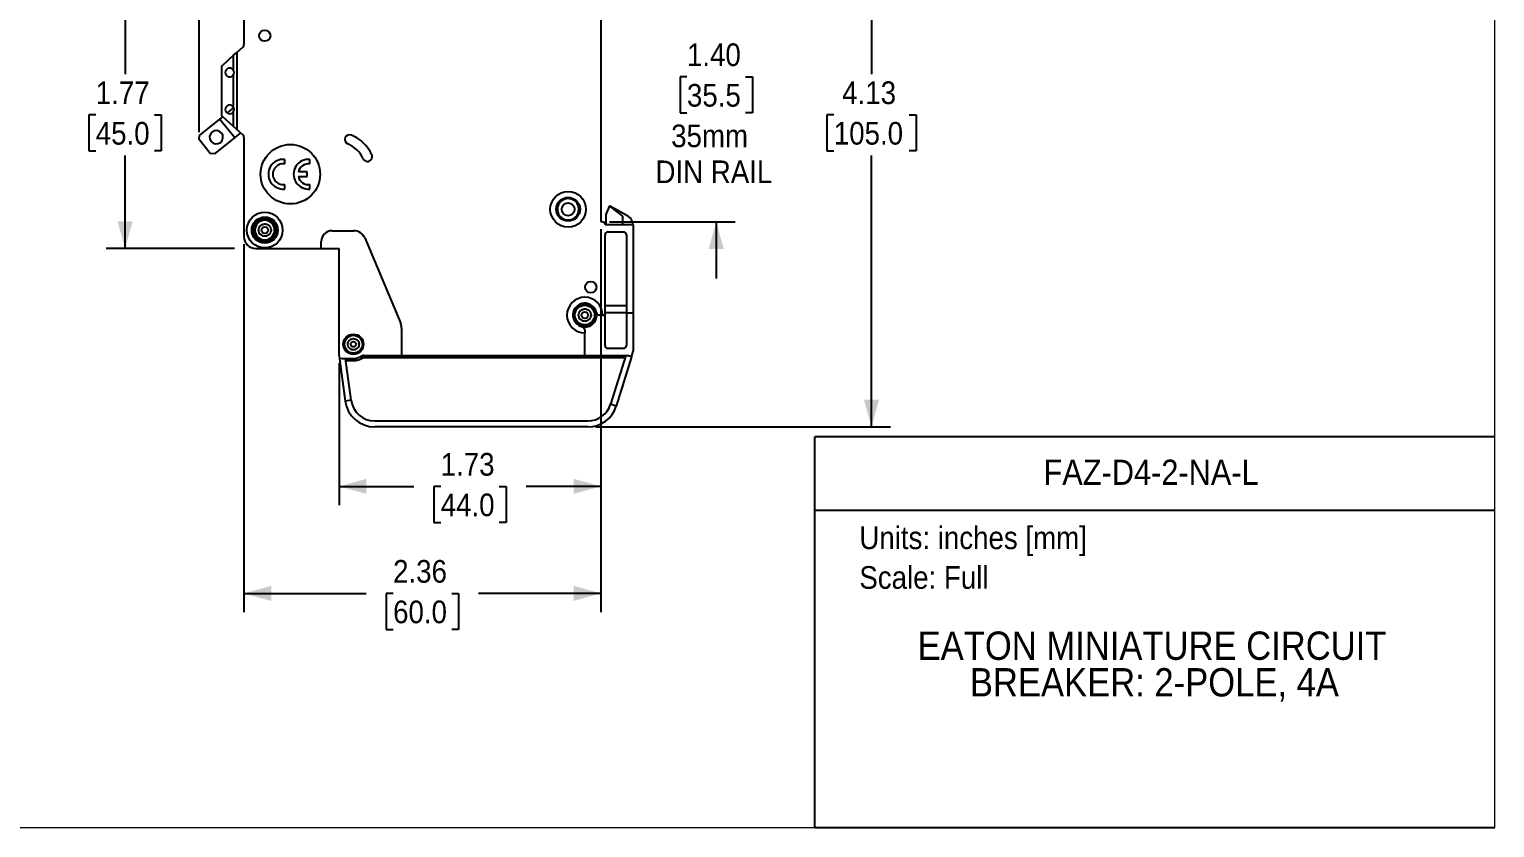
# Model space of a CAD drawing. Header units: inches. Extents: x 0 to 17, y 0 to 11.
# Drawn here: x 7.3 to 17, y 0 to 5.29 of the extents above; entities that cross this region are included whole.
import ezdxf
from ezdxf.enums import TextEntityAlignment as Align

# ---------------------------------------------------------------- set-up
doc = ezdxf.new("R2010")
doc.units = ezdxf.units.IN
doc.header["$MEASUREMENT"] = 0
doc.linetypes.add('SLD-Solid', pattern=[0])
doc.layers.add('DIMENSIONS', color=140, linetype='SLD-Solid', lineweight=25)
doc.layers.add('TEXT', color=140, linetype='SLD-Solid', lineweight=25)
doc.layers.add('SLD-DEFPOINTS', color=7, linetype='Continuous')
doc.styles.add('SLDTEXTSTYLE0', font='GOTHIC.TTF', dxfattribs={"width": 0.913})
doc.dimstyles.new('SLDDIMSTYLE4', dxfattribs={"dimtxt": 0.15, "dimasz": 0.18, "dimexe": 0.18, "dimexo": 0.0625, "dimgap": 0.0375, "dimtad": 0, "dimtih": 1, "dimtoh": 1, "dimrnd": 1e-09, "dimzin": 12, "dimdsep": 46, "dimtxsty": 'SLDTEXTSTYLE0', "dimsah": 1, "dimcen": 0.09, "dimadec": 0, "dimazin": 3, "dimtfac": 1, "dimtofl": 0, "dimtmove": 0, "dimatfit": 3, "dimfxl": 1, "dimfrac": 2, "dimtolj": 1, "dimtzin": 12, "dimarcsym": 0})
doc.dimstyles.new('SLDDIMSTYLE5', dxfattribs={"dimtxt": 0.15, "dimasz": 0.18, "dimexe": 0.18, "dimexo": 0.0625, "dimgap": 0.0375, "dimtad": 0, "dimtih": 1, "dimtoh": 1, "dimrnd": 1e-09, "dimzin": 4, "dimdsep": 46, "dimtxsty": 'SLDTEXTSTYLE0', "dimsah": 1, "dimcen": 0.09, "dimadec": 0, "dimazin": 1, "dimtfac": 1, "dimtmove": 0, "dimatfit": 3, "dimfxl": 1, "dimfrac": 2, "dimtolj": 1, "dimtzin": 12, "dimarcsym": 0})
doc.dimstyles.new('SLDDIMSTYLE6', dxfattribs={"dimtxt": 0.15, "dimasz": 0.18, "dimexe": 0.18, "dimexo": 0.0625, "dimgap": 0.0375, "dimtad": 0, "dimtih": 1, "dimtoh": 1, "dimrnd": 1e-09, "dimzin": 0, "dimdsep": 46, "dimtxsty": 'SLDTEXTSTYLE0', "dimsah": 1, "dimcen": 0.09, "dimadec": 0, "dimazin": 0, "dimtfac": 1, "dimtmove": 0, "dimatfit": 3, "dimfxl": 1, "dimfrac": 2, "dimtolj": 1, "dimtzin": 12, "dimarcsym": 0})

# ---------------------------------------------------------------- blocks, each defined once
blk = doc.blocks.new('SW_NOTE_0')
at = {"layer": 'TEXT', "color": 0, "insert": (0, 0.1916), "char_height": 0.15, "attachment_point": 1, "style": 'SLDTEXTSTYLE0'}
blk.add_mtext('Units: inches [mm]', dxfattribs=at)
blk = doc.blocks.new('SW_NOTE_0_1')
at = {"layer": 'TEXT', "color": 0, "insert": (0, 0.1916), "char_height": 0.15, "attachment_point": 1, "style": 'SLDTEXTSTYLE0'}
blk.add_mtext('Scale: Full', dxfattribs=at)
blk = doc.blocks.new('Block1')
at = {"color": 140, "linetype": 'SLD-Solid', "lineweight": 18}
blk.add_line((17, 0), (17, 2.589), dxfattribs=at)
at = {"layer": 'TEXT'}
for p, q in [((17, 2.589), (12.5, 2.589)), ((12.5, 0), (12.5, 2.589)), ((12.5, 2.1021), (17, 2.1021)), ((17, 0), (12.5, 0))]:
    blk.add_line(p, q, dxfattribs=at)
for name, p in [('SW_NOTE_0', (12.7947, 1.8032)), ('SW_NOTE_0_1', (12.7947, 1.5404))]:
    blk.add_blockref(name, p, dxfattribs=at)
at = {"layer": 'TEXT', "color": 140, "style": 'SLDTEXTSTYLE0', "width": 0.913}
for tag, height, p in [('AUTOATTR0', 0.1667, (14.0136, 2.2203)), ('AUTOATTR1_0', 0.1875, (13.1804, 1.0553)), ('AUTOATTR1_1', 0.1875, (13.5263, 0.8129))]:
    blk.add_attdef(tag, text='', height=height, dxfattribs=at).set_placement(p, align=Align.BOTTOM_LEFT)
blk = doc.blocks.new('Block2')
at = {"color": 7, "linetype": 'SLD-Solid', "lineweight": 18}
for q in [(17, 11), (0, 0)]:
    blk.add_line((17, 0), q, dxfattribs=at)
blk = doc.blocks.new('_D_4')
at = {"layer": 'DIMENSIONS'}
for p, q in [((11.0838, 3.9623), (11.0838, 2.1353)), ((9.3515, 3.0764), (9.3515, 2.1353)), ((9.3515, 2.2603), (9.8464, 2.2603)), ((10.0237, 2.2592), (9.978, 2.2592)), ((9.978, 2.2592), (9.978, 2.021)), ((10.4116, 2.2592), (10.4573, 2.2592)), ((10.4573, 2.2592), (10.4573, 2.021)), ((11.0838, 2.2603), (10.5888, 2.2603)), ((9.978, 2.021), (10.0237, 2.021)), ((10.4573, 2.021), (10.4116, 2.021))]:
    blk.add_line(p, q, dxfattribs=at)
for points in [[(9.3515, 2.2603), (9.5315, 2.2103), (9.5315, 2.3103)], [(11.0838, 2.2603), (10.9038, 2.3103), (10.9038, 2.2103)]]:
    blk.add_solid(points, dxfattribs=at)
at = {"layer": 'DIMENSIONS', "char_height": 0.15, "attachment_point": 1, "style": 'SLDTEXTSTYLE0'}
for s, insert in [('1.73', (10.0237, 2.4812)), ('44.0', (10.0237, 2.2126))]:
    blk.add_mtext(s, dxfattribs=dict(at, insert=insert))
blk = doc.blocks.new('_D_5')
at = {"layer": 'DIMENSIONS'}
for p, q in [((11.0838, 3.9623), (11.0838, 1.4266)), ((8.7216, 3.8638), (8.7216, 1.4266)), ((8.7216, 1.5516), (9.5314, 1.5516)), ((9.7087, 1.5505), (9.663, 1.5505)), ((9.663, 1.5505), (9.663, 1.3124)), ((10.0966, 1.5505), (10.1423, 1.5505)), ((10.1423, 1.5505), (10.1423, 1.3124)), ((11.0838, 1.5516), (10.2739, 1.5516)), ((9.663, 1.3124), (9.7087, 1.3124)), ((10.1423, 1.3124), (10.0966, 1.3124))]:
    blk.add_line(p, q, dxfattribs=at)
for points in [[(8.7216, 1.5516), (8.9016, 1.5016), (8.9016, 1.6016)], [(11.0838, 1.5516), (10.9038, 1.6016), (10.9038, 1.5016)]]:
    blk.add_solid(points, dxfattribs=at)
at = {"layer": 'DIMENSIONS', "char_height": 0.15, "attachment_point": 1, "style": 'SLDTEXTSTYLE0'}
for s, insert in [('2.36', (9.7087, 1.7726)), ('60.0', (9.7087, 1.504))]:
    blk.add_mtext(s, dxfattribs=dict(at, insert=insert))
blk = doc.blocks.new('_D_6')
at = {"layer": 'DIMENSIONS'}
for p, q in [((8.6591, 5.6068), (7.8096, 5.6068)), ((7.9346, 5.6068), (7.9346, 4.9907)), ((7.7406, 4.7198), (7.6949, 4.7198)), ((7.6949, 4.7198), (7.6949, 4.4817)), ((8.1285, 4.7198), (8.1742, 4.7198)), ((8.1742, 4.7198), (8.1742, 4.4817)), ((7.6949, 4.4817), (7.7406, 4.4817)), ((8.1742, 4.4817), (8.1285, 4.4817)), ((7.9346, 3.8351), (7.9346, 4.4512)), ((8.6591, 3.8351), (7.8096, 3.8351))]:
    blk.add_line(p, q, dxfattribs=at)
for points in [[(7.9346, 5.6068), (7.8846, 5.4268), (7.9846, 5.4268)], [(7.9346, 3.8351), (7.9846, 4.0151), (7.8846, 4.0151)]]:
    blk.add_solid(points, dxfattribs=at)
at = {"layer": 'DIMENSIONS', "char_height": 0.15, "attachment_point": 1, "style": 'SLDTEXTSTYLE0'}
for s, insert in [('1.77', (7.7406, 4.9419)), ('45.0', (7.7406, 4.6733))]:
    blk.add_mtext(s, dxfattribs=dict(at, insert=insert))
blk = doc.blocks.new('_D_7')
at = {"layer": 'DIMENSIONS'}
for p, q in [((11.0403, 6.7879), (13.0001, 6.7879)), ((12.8751, 6.7879), (12.8751, 4.9907)), ((12.6257, 4.7198), (12.58, 4.7198)), ((12.58, 4.7198), (12.58, 4.4817)), ((13.1245, 4.7198), (13.1702, 4.7198)), ((13.1702, 4.7198), (13.1702, 4.4817)), ((12.58, 4.4817), (12.6257, 4.4817)), ((13.1702, 4.4817), (13.1245, 4.4817)), ((12.8751, 2.654), (12.8751, 4.4512)), ((11.0479, 2.654), (13.0001, 2.654))]:
    blk.add_line(p, q, dxfattribs=at)
for points in [[(12.8751, 6.7879), (12.8251, 6.6079), (12.9251, 6.6079)], [(12.8751, 2.654), (12.9251, 2.834), (12.8251, 2.834)]]:
    blk.add_solid(points, dxfattribs=at)
at = {"layer": 'DIMENSIONS', "char_height": 0.15, "attachment_point": 1, "style": 'SLDTEXTSTYLE0'}
for s, insert in [('4.13', (12.6812, 4.9419)), ('105.0', (12.6257, 4.6733))]:
    blk.add_mtext(s, dxfattribs=dict(at, insert=insert))
blk = doc.blocks.new('_D_8')
at = {"layer": 'DIMENSIONS'}
for p, q in [((11.8475, 5.4099), (11.8475, 5.7849)), ((11.1731, 5.4099), (11.9725, 5.4099)), ((11.6536, 4.9713), (11.6079, 4.9713)), ((11.6079, 4.9713), (11.6079, 4.7332)), ((12.0415, 4.9713), (12.0872, 4.9713)), ((12.0872, 4.9713), (12.0872, 4.7332)), ((11.6079, 4.7332), (11.6536, 4.7332)), ((12.0872, 4.7332), (12.0415, 4.7332)), ((11.1416, 4.0123), (11.9725, 4.0123)), ((11.8475, 4.0123), (11.8475, 3.6373))]:
    blk.add_line(p, q, dxfattribs=at)
for points in [[(11.8475, 5.4099), (11.8975, 5.5899), (11.7975, 5.5899)], [(11.8475, 4.0123), (11.7975, 3.8323), (11.8975, 3.8323)]]:
    blk.add_solid(points, dxfattribs=at)
at = {"layer": 'DIMENSIONS', "char_height": 0.15, "attachment_point": 1, "style": 'SLDTEXTSTYLE0'}
for s, insert in [('1.40', (11.6536, 5.1934)), ('35.5', (11.6536, 4.9248)), ('35mm', (11.5492, 4.6562)), ('DIN RAIL', (11.4454, 4.4181))]:
    blk.add_mtext(s, dxfattribs=dict(at, insert=insert))
blk = doc.blocks.new('_D_9')
at = {"layer": 'DIMENSIONS'}
for p, q in [((8.4247, 5.6693), (8.4247, 7.5434)), ((8.7216, 5.578), (8.7216, 7.5434)), ((7.5262, 7.4173), (7.4805, 7.4173)), ((7.4805, 7.4173), (7.4805, 7.1791)), ((7.8032, 7.4173), (7.8489, 7.4173)), ((7.8489, 7.4173), (7.8489, 7.1791)), ((8.4247, 7.4184), (7.9805, 7.4184)), ((8.7216, 7.4184), (9.0966, 7.4184)), ((7.4805, 7.1791), (7.5262, 7.1791)), ((7.8489, 7.1791), (7.8032, 7.1791)), ((8.4247, 4.6062), (8.4247, 5.5443))]:
    blk.add_line(p, q, dxfattribs=at)
for points in [[(8.4247, 7.4184), (8.2447, 7.4684), (8.2447, 7.3684)], [(8.7216, 7.4184), (8.9016, 7.3684), (8.9016, 7.4684)]]:
    blk.add_solid(points, dxfattribs=at)
at = {"layer": 'DIMENSIONS', "char_height": 0.15, "attachment_point": 1, "style": 'SLDTEXTSTYLE0'}
for s, insert in [('0.30', (7.4707, 7.6393)), ('7.5', (7.5262, 7.3707))]:
    blk.add_mtext(s, dxfattribs=dict(at, insert=insert))

msp = doc.modelspace()

# ---------------------------------------------------------------- linework, layer by layer
for p, q in [((8.7216, 5.528), (8.7216, 5.1863)), ((11.0838, 5.4099), (11.0838, 4.0123)), ((8.6743, 5.1341), (8.7152, 5.1718)), ((8.6507, 5.1124), (8.5783, 5.0457)), ((8.6507, 5.1124), (8.6743, 5.1341)), ((8.6507, 5.1124), (8.6507, 5.0182)), ((8.6743, 5.1341), (8.6743, 4.6227)), ((8.572, 5.0312), (8.572, 4.7256)), ((8.6507, 4.9827), (8.6507, 4.7741)), ((8.6109, 4.7316), (8.6547, 4.7669)), ((8.4276, 4.5839), (8.5625, 4.6926)), ((8.5625, 4.6926), (8.5817, 4.7081)), ((8.5625, 4.6926), (8.6613, 4.57)), ((8.5783, 4.7112), (8.6507, 4.6445)), ((8.6507, 4.7387), (8.6507, 4.6445)), ((8.4247, 4.5562), (8.4276, 4.5839)), ((8.6613, 4.57), (8.5265, 4.4613)), ((8.6743, 4.6227), (8.6507, 4.6445)), ((8.6988, 4.6002), (8.6613, 4.57)), ((8.7152, 4.5851), (8.6743, 4.6227)), ((8.7216, 4.5706), (8.7216, 3.9138)), ((8.4988, 4.4642), (8.4247, 4.5562)), ((8.5265, 4.4613), (8.4988, 4.4642)), ((8.9912, 4.3954), (8.9912, 4.4252)), ((9.1586, 4.3954), (9.1586, 4.4252)), ((9.1389, 4.342), (9.0814, 4.342)), ((9.0814, 4.3125), (9.1389, 4.3125)), ((9.1389, 4.3125), (9.1389, 4.342)), ((8.9912, 4.2293), (8.9912, 4.259)), ((9.1586, 4.2293), (9.1586, 4.259)), ((11.1399, 4.1186), (11.1162, 4.0595)), ((11.1418, 4.1186), (11.1399, 4.1186)), ((11.2285, 4.0484), (11.1418, 4.1186)), ((11.2659, 4.047), (11.1418, 4.1186)), ((11.0916, 4.0123), (11.0838, 4.0123)), ((11.3003, 3.9926), (11.1113, 3.9926)), ((11.1162, 4.0595), (11.1162, 3.9926)), ((11.2285, 3.9926), (11.2285, 4.0484)), ((11.2954, 3.9926), (11.2954, 3.9958)), ((11.3003, 3.4099), (11.3003, 3.9926)), ((9.2334, 3.8351), (9.2334, 3.8824)), ((9.3042, 3.9532), (9.4487, 3.9532)), ((9.5213, 3.9049), (9.7588, 3.3379)), ((11.1113, 3.3942), (11.1113, 3.9257)), ((11.131, 3.9453), (11.2334, 3.9453)), ((11.2531, 3.9257), (11.2531, 3.4099)), ((8.8003, 3.8351), (9.2334, 3.8351)), ((9.2334, 3.8351), (9.3515, 3.8351)), ((9.3515, 3.1264), (9.3515, 3.8351)), ((11.1113, 3.4572), (11.2531, 3.4572)), ((11.2531, 3.4099), (11.1113, 3.4099)), ((11.2531, 3.4099), (11.3003, 3.4099)), ((11.2531, 3.4099), (11.2531, 3.1934)), ((11.3003, 3.1658), (11.3003, 3.4099)), ((9.7649, 3.3075), (9.7649, 3.1264)), ((11.0956, 3.3942), (11.0739, 3.3942)), ((11.0956, 3.3942), (11.1113, 3.3942)), ((11.1113, 3.1934), (11.1113, 3.3942)), ((10.9775, 3.2977), (10.9775, 3.2761)), ((10.9775, 3.1264), (10.9775, 3.2761)), ((9.3517, 3.1238), (9.3542, 3.1045)), ((9.3712, 3.1068), (9.3542, 3.1045)), ((9.3542, 3.1045), (9.3916, 2.8248)), ((9.3712, 3.1068), (9.446, 3.1068)), ((9.4307, 2.83), (9.3937, 3.1068)), ((9.446, 3.091), (9.446, 3.1068)), ((9.5035, 3.1072), (9.4953, 3.1207)), ((9.5158, 3.1264), (9.7649, 3.1264)), ((9.5158, 3.1107), (9.5158, 3.1264)), ((11.2438, 3.1107), (9.5158, 3.1107)), ((9.7649, 3.1264), (10.9775, 3.1264)), ((10.9775, 3.1264), (11.2609, 3.1264)), ((11.2334, 3.1737), (11.131, 3.1737)), ((11.2487, 3.1264), (11.1483, 2.804)), ((11.2874, 3.1182), (11.1859, 2.7923)), ((11.2874, 3.1182), (11.2609, 3.1264)), ((11.2874, 3.1182), (11.2985, 3.1541)), ((9.446, 3.091), (9.3958, 3.091)), ((11.2249, 2.9178), (11.2285, 2.9178)), ((11.2285, 2.9178), (11.2285, 2.929)), ((9.4307, 2.83), (9.3916, 2.8248)), ((11.1859, 2.7923), (11.1483, 2.804)), ((9.5868, 2.6934), (10.9979, 2.6934)), ((10.9979, 2.654), (9.5868, 2.654))]:
    msp.add_line(p, q)
for centre, radius in [((8.8594, 5.2446), 0.0374), ((9.0287, 4.3272), 0.1969), ((10.8672, 4.095), 0.1181), ((10.8672, 4.095), 0.0787), ((8.8594, 3.9572), 0.1181), ((10.8672, 4.095), 0.0423), ((8.8594, 3.9572), 0.0866), ((8.8594, 3.9572), 0.0787), ((8.8594, 3.9572), 0.0215), ((11.0168, 3.5792), 0.0374), ((10.9775, 3.3942), 0.065), ((10.9775, 3.3942), 0.0215), ((9.446, 3.2013), 0.0669), ((9.446, 3.2013), 0.0591), ((9.446, 3.2013), 0.0177)]:
    msp.add_circle(centre, radius)
for centre, radius, start, end in [((8.7019, 5.1863), 0.0197, 312.6467, 0), ((8.5916, 5.0312), 0.0197, 132.6467, 180), ((8.6271, 5.0005), 0.0295, 36.8699, 323.1301), ((8.6271, 5.0005), 0.0295, 323.1301, 36.8699), ((8.6271, 4.7564), 0.0295, 36.8699, 323.1301), ((8.6271, 4.7564), 0.0295, 323.1301, 36.8699), ((8.5916, 4.7256), 0.0197, 180, 227.3533), ((8.5384, 4.572), 0.0443, 83.87786, 263.87786), ((8.5384, 4.572), 0.0443, 263.87786, 83.87786), ((8.7019, 4.5706), 0.0197, 0, 47.3533), ((9.421, 4.5571), 0.0315, 67, 247), ((9.3318, 4.3469), 0.2598, 25, 67), ((9.3318, 4.3469), 0.1969, 25, 67), ((8.9814, 4.3272), 0.0984, 84.26083, 275.73917), ((8.9814, 4.3272), 0.0689, 81.78679, 278.21321), ((9.1487, 4.3272), 0.0984, 84.26083, 275.73917), ((9.1487, 4.3272), 0.0689, 81.78679, 167.62637), ((9.5388, 4.4434), 0.0315, 205, 25), ((9.1487, 4.3272), 0.0689, 192.37363, 278.21321), ((8.8594, 3.9572), 0.065, 90, 270), ((8.8594, 3.9572), 0.065, 270, 90), ((11.0916, 3.9926), 0.0197, 0, 90), ((11.2363, 3.9958), 0.0591, 0, 60), ((8.8003, 3.9138), 0.0787, 180, 270), ((9.3042, 3.8824), 0.0709, 90, 180), ((9.4487, 3.8745), 0.0787, 22.7215, 90), ((11.131, 3.9257), 0.0197, 90, 180), ((11.2334, 3.9257), 0.0197, 0, 90), ((10.9775, 3.3942), 0.1181, 0, 270), ((10.9775, 3.3942), 0.0787, 11.53696, 258.46304), ((10.9775, 3.3942), 0.0787, 258.46304, 11.53696), ((11.0739, 3.4138), 0.0197, 191.53696, 270), ((9.6861, 3.3075), 0.0787, 0, 22.7215), ((10.9578, 3.2977), 0.0197, 0, 78.46304), ((9.3712, 3.1264), 0.0197, 180, 187.61552), ((9.446, 3.2013), 0.0945, 270, 301.46698), ((9.5158, 3.0871), 0.0394, 90, 121.46698), ((11.131, 3.1934), 0.0197, 180, 270), ((11.2334, 3.1934), 0.0197, 270, 0), ((11.2609, 3.1658), 0.0394, 342.70685, 0), ((9.5868, 2.8509), 0.1969, 187.61552, 270), ((9.5868, 2.8509), 0.1575, 187.61552, 270), ((10.9979, 2.8509), 0.1575, 270, 342.70685), ((10.9979, 2.8509), 0.1969, 270, 342.70685)]:
    msp.add_arc(centre, radius, start, end)
for points, knots in [([(10.8672, 4.1658), (10.8654, 4.1658), (10.8619, 4.1657), (10.8566, 4.1651), (10.8513, 4.1641), (10.8462, 4.1627), (10.8383, 4.1599), (10.828, 4.1546), (10.8168, 4.1454), (10.8076, 4.1341), (10.8011, 4.1215), (10.7972, 4.1083), (10.796, 4.095), (10.7972, 4.0816), (10.8011, 4.0684), (10.8076, 4.0558), (10.8168, 4.0445), (10.828, 4.0353), (10.8393, 4.0295), (10.8496, 4.0261), (10.8583, 4.0244), (10.8643, 4.0242), (10.8672, 4.0241)], [0, 0, 0, 0, 0.024148, 0.048096, 0.071983, 0.095946, 0.120123, 0.185057, 0.250087, 0.315021, 0.38005, 0.43999, 0.500024, 0.559964, 0.619998, 0.684933, 0.749962, 0.814896, 0.879926, 0.920037, 0.959848, 1, 1, 1, 1]), ([(10.8672, 4.0241), (10.869, 4.0241), (10.8726, 4.0242), (10.8779, 4.0248), (10.8831, 4.0258), (10.8883, 4.0272), (10.8962, 4.03), (10.9064, 4.0353), (10.9177, 4.0445), (10.9269, 4.0558), (10.9334, 4.0684), (10.9373, 4.0816), (10.9385, 4.0949), (10.9373, 4.1083), (10.9334, 4.1215), (10.9269, 4.1341), (10.9177, 4.1454), (10.9064, 4.1546), (10.8951, 4.1604), (10.8849, 4.1638), (10.8761, 4.1655), (10.8702, 4.1657), (10.8672, 4.1658)], [0, 0, 0, 0, 0.024148, 0.048096, 0.071983, 0.095946, 0.120123, 0.185057, 0.250087, 0.315021, 0.38005, 0.43999, 0.500024, 0.559964, 0.619998, 0.684933, 0.749962, 0.814896, 0.879926, 0.920037, 0.959848, 1, 1, 1, 1]), ([(8.8594, 4.028), (8.8576, 4.028), (8.854, 4.0279), (8.8487, 4.0273), (8.8435, 4.0263), (8.8383, 4.0249), (8.8304, 4.0221), (8.8202, 4.0168), (8.8089, 4.0076), (8.7997, 3.9964), (8.7932, 3.9838), (8.7893, 3.9705), (8.7881, 3.9572), (8.7893, 3.9438), (8.7932, 3.9306), (8.7997, 3.918), (8.8089, 3.9067), (8.8202, 3.8975), (8.8315, 3.8917), (8.8417, 3.8883), (8.8505, 3.8866), (8.8564, 3.8864), (8.8594, 3.8863)], [0, 0, 0, 0, 0.0241478, 0.0480961, 0.0719825, 0.0959457, 0.1201229, 0.1850573, 0.2500865, 0.315021, 0.3800502, 0.4399903, 0.5000243, 0.5599644, 0.6199984, 0.6849328, 0.749962, 0.8148964, 0.8799257, 0.920037, 0.9598477, 1, 1, 1, 1]), ([(8.8594, 3.916), (8.8581, 3.916), (8.8555, 3.9161), (8.8516, 3.9167), (8.8479, 3.9176), (8.8428, 3.9193), (8.8366, 3.9225), (8.8301, 3.9279), (8.8247, 3.9344), (8.8198, 3.944), (8.8172, 3.9572), (8.8198, 3.9703), (8.8247, 3.9799), (8.8301, 3.9864), (8.8366, 3.9918), (8.8439, 3.9955), (8.8516, 3.9979), (8.8568, 3.9982), (8.8594, 3.9983)], [0, 0, 0, 0, 0.030168, 0.060085, 0.090023, 0.12025, 0.185228, 0.25037, 0.315348, 0.38049, 0.500065, 0.619641, 0.684619, 0.749761, 0.814739, 0.87988, 0.9399, 1, 1, 1, 1]), ([(8.8594, 3.8863), (8.8611, 3.8863), (8.8647, 3.8864), (8.87, 3.887), (8.8753, 3.888), (8.8804, 3.8894), (8.8883, 3.8922), (8.8986, 3.8975), (8.9098, 3.9067), (8.919, 3.918), (8.9255, 3.9306), (8.9294, 3.9438), (8.9306, 3.9571), (8.9294, 3.9705), (8.9255, 3.9837), (8.919, 3.9963), (8.9098, 4.0076), (8.8986, 4.0168), (8.8873, 4.0226), (8.877, 4.026), (8.8683, 4.0277), (8.8623, 4.0279), (8.8594, 4.028)], [0, 0, 0, 0, 0.024148, 0.048096, 0.071983, 0.095946, 0.120123, 0.185057, 0.250087, 0.315021, 0.38005, 0.43999, 0.500024, 0.559964, 0.619998, 0.684933, 0.749962, 0.814896, 0.879926, 0.920037, 0.959848, 1, 1, 1, 1]), ([(8.8594, 3.9983), (8.8607, 3.9983), (8.8632, 3.9982), (8.8671, 3.9976), (8.8708, 3.9967), (8.8759, 3.995), (8.8821, 3.9918), (8.8886, 3.9865), (8.894, 3.9799), (8.899, 3.9703), (8.9015, 3.9572), (8.899, 3.944), (8.894, 3.9344), (8.8887, 3.9279), (8.8821, 3.9225), (8.8748, 3.9188), (8.8671, 3.9164), (8.8619, 3.9162), (8.8594, 3.916)], [0, 0, 0, 0, 0.030168, 0.060085, 0.090023, 0.12025, 0.185228, 0.25037, 0.315348, 0.38049, 0.500065, 0.619641, 0.684619, 0.749761, 0.814739, 0.87988, 0.9399, 1, 1, 1, 1]), ([(10.9775, 3.465), (10.9757, 3.465), (10.9721, 3.4649), (10.9668, 3.4643), (10.9616, 3.4633), (10.9564, 3.4619), (10.9485, 3.4591), (10.9383, 3.4538), (10.927, 3.4446), (10.9178, 3.4334), (10.9113, 3.4208), (10.9074, 3.4075), (10.9062, 3.3942), (10.9074, 3.3808), (10.9113, 3.3676), (10.9178, 3.355), (10.927, 3.3437), (10.9383, 3.3345), (10.9496, 3.3287), (10.9598, 3.3253), (10.9686, 3.3236), (10.9745, 3.3234), (10.9775, 3.3233)], [0, 0, 0, 0, 0.024148, 0.048096, 0.071983, 0.095946, 0.120123, 0.185057, 0.250087, 0.315021, 0.38005, 0.43999, 0.500024, 0.559964, 0.619998, 0.684933, 0.749962, 0.814896, 0.879926, 0.920037, 0.959848, 1, 1, 1, 1]), ([(10.9775, 3.353), (10.9762, 3.3531), (10.9736, 3.3531), (10.9698, 3.3537), (10.966, 3.3546), (10.9609, 3.3563), (10.9547, 3.3595), (10.9482, 3.3649), (10.9428, 3.3714), (10.9379, 3.381), (10.9353, 3.3942), (10.9379, 3.4073), (10.9428, 3.4169), (10.9482, 3.4234), (10.9547, 3.4288), (10.962, 3.4326), (10.9697, 3.4349), (10.9749, 3.4352), (10.9775, 3.4353)], [0, 0, 0, 0, 0.030168, 0.060085, 0.090023, 0.12025, 0.185228, 0.25037, 0.315348, 0.38049, 0.500065, 0.619641, 0.684619, 0.749761, 0.814739, 0.87988, 0.9399, 1, 1, 1, 1]), ([(10.9775, 3.3233), (10.9793, 3.3233), (10.9828, 3.3234), (10.9881, 3.324), (10.9934, 3.325), (10.9985, 3.3264), (11.0064, 3.3292), (11.0167, 3.3345), (11.0279, 3.3437), (11.0371, 3.355), (11.0436, 3.3676), (11.0475, 3.3808), (11.0487, 3.3942), (11.0475, 3.4075), (11.0436, 3.4207), (11.0371, 3.4334), (11.0279, 3.4446), (11.0167, 3.4538), (11.0054, 3.4597), (10.9951, 3.463), (10.9864, 3.4647), (10.9804, 3.4649), (10.9775, 3.465)], [0, 0, 0, 0, 0.024148, 0.048096, 0.071983, 0.095946, 0.120123, 0.185057, 0.250087, 0.315021, 0.38005, 0.43999, 0.500024, 0.559964, 0.619998, 0.684933, 0.749962, 0.814896, 0.879926, 0.920037, 0.959848, 1, 1, 1, 1]), ([(10.9775, 3.4353), (10.9788, 3.4353), (10.9814, 3.4352), (10.9852, 3.4346), (10.989, 3.4337), (10.994, 3.432), (11.0002, 3.4288), (11.0068, 3.4235), (11.0121, 3.4169), (11.0171, 3.4073), (11.0196, 3.3942), (11.0171, 3.381), (11.0121, 3.3714), (11.0068, 3.3649), (11.0002, 3.3595), (10.9929, 3.3558), (10.9852, 3.3534), (10.9801, 3.3532), (10.9775, 3.353)], [0, 0, 0, 0, 0.030168, 0.060085, 0.090023, 0.12025, 0.185228, 0.25037, 0.315348, 0.38049, 0.500065, 0.619641, 0.684619, 0.749761, 0.814739, 0.87988, 0.9399, 1, 1, 1, 1]), ([(9.446, 3.1638), (9.4448, 3.1639), (9.4424, 3.1639), (9.439, 3.1645), (9.4355, 3.1653), (9.4309, 3.1669), (9.4253, 3.1698), (9.4194, 3.1746), (9.4145, 3.1806), (9.41, 3.1893), (9.4077, 3.2013), (9.41, 3.2132), (9.4145, 3.2219), (9.4193, 3.2279), (9.4253, 3.2327), (9.4319, 3.2362), (9.4389, 3.2383), (9.4436, 3.2385), (9.446, 3.2387)], [0, 0, 0, 0, 0.030165, 0.060081, 0.09002, 0.12025, 0.18522, 0.25037, 0.31534, 0.38049, 0.500065, 0.619641, 0.684611, 0.74976, 0.81473, 0.87988, 0.939896, 1, 1, 1, 1]), ([(9.446, 3.2387), (9.4472, 3.2386), (9.4495, 3.2386), (9.453, 3.238), (9.4564, 3.2372), (9.461, 3.2356), (9.4667, 3.2327), (9.4726, 3.2279), (9.4775, 3.2219), (9.482, 3.2132), (9.4843, 3.2013), (9.482, 3.1893), (9.4775, 3.1806), (9.4726, 3.1746), (9.4667, 3.1698), (9.46, 3.1663), (9.453, 3.1642), (9.4483, 3.164), (9.446, 3.1638)], [0, 0, 0, 0, 0.030165, 0.060081, 0.09002, 0.12025, 0.18522, 0.25037, 0.31534, 0.38049, 0.500065, 0.619641, 0.684611, 0.74976, 0.81473, 0.87988, 0.939896, 1, 1, 1, 1]), ([(9.5035, 3.1072), (9.5018, 3.1062), (9.4983, 3.1041), (9.4929, 3.1014), (9.4873, 3.099), (9.4817, 3.0969), (9.4746, 3.0947), (9.4661, 3.0927), (9.4561, 3.0913), (9.4493, 3.0911), (9.446, 3.091)], [0, 0, 0, 0, 0.100257, 0.200089, 0.299796, 0.399684, 0.500054, 0.666859, 0.833038, 1, 1, 1, 1]), ([(9.5158, 3.1107), (9.5148, 3.1107), (9.5126, 3.1106), (9.5094, 3.1099), (9.5064, 3.1088), (9.5045, 3.1078), (9.5035, 3.1072)], [0, 0, 0, 0, 0.2524204, 0.5, 0.7475796, 1, 1, 1, 1])]:
    msp.add_open_spline(points, degree=3, knots=knots)

# ---------------------------------------------------------------- block references
at = {"layer": 'SLD-DEFPOINTS'}
msp.add_blockref('Block2', (0, 0), dxfattribs=at)
ref = msp.add_blockref('Block1', (0, 0), dxfattribs=at)
ref.add_attrib('AUTOATTR0', 'FAZ-D4-2-NA-L', dxfattribs={"layer": 'TEXT', "height": 0.166667, "style": 'SLDTEXTSTYLE0', "width": 0.913}).set_placement((14.0136, 2.2203), align=Align.BOTTOM_LEFT)
ref.add_attrib('AUTOATTR1_0', 'EATON MINIATURE CIRCUIT ', dxfattribs={"layer": 'TEXT', "height": 0.1875, "style": 'SLDTEXTSTYLE0', "width": 0.913}).set_placement((13.1804, 1.0553), align=Align.BOTTOM_LEFT)
ref.add_attrib('AUTOATTR1_1', 'BREAKER: 2-POLE, 4A', dxfattribs={"layer": 'TEXT', "height": 0.1875, "style": 'SLDTEXTSTYLE0', "width": 0.913}).set_placement((13.5263, 0.8129), align=Align.BOTTOM_LEFT)

# ---------------------------------------------------------------- dimensions: what is measured, and where the dimension line sits
at = {"layer": 'DIMENSIONS'}
for base, p1, p2, dimstyle, picture, middle in [((8.7216, 7.4184), (8.4247, 4.5562), (8.7216, 5.528), 'SLDDIMSTYLE6', '_D_9', (7.6647, 7.4184)), ((8.7216, 1.5516), (11.0838, 4.0123), (8.7216, 3.9138), 'SLDDIMSTYLE4', '_D_5', (9.9027, 1.5516)), ((9.3515, 2.2603), (11.0838, 4.0123), (9.3515, 3.1264), 'SLDDIMSTYLE4', '_D_4', (10.2176, 2.2603))]:
    dim = msp.add_linear_dim(base=base, p1=p1, p2=p2, dimstyle=dimstyle, dxfattribs=at)
    dim.commit()
    dim.dimension.update_dxf_attribs({"geometry": picture, "text_midpoint": middle, "dimtype": 160})
for base, p1, p2, picture, middle in [((12.8751, 2.654), (10.9903, 6.7879), (10.9979, 2.654), '_D_7', (12.8751, 4.7209)), ((7.9346, 3.8351), (8.8003, 5.6068), (8.8003, 3.8351), '_D_6', (7.9346, 4.7209))]:
    dim = msp.add_linear_dim(base=base, p1=p1, p2=p2, angle=90, dimstyle='SLDDIMSTYLE4', dxfattribs=at)
    dim.commit()
    dim.dimension.update_dxf_attribs({"geometry": picture, "text_midpoint": middle, "dimtype": 160})
dim = msp.add_linear_dim(base=(11.8475, 4.0123), p1=(11.1231, 5.4099), p2=(11.0916, 4.0123), angle=90, text='<>\\P35mm\\PDIN RAIL', dimstyle='SLDDIMSTYLE5', dxfattribs=at)
dim.commit()
dim.dimension.update_dxf_attribs({"geometry": '_D_8', "text_midpoint": (11.8475, 4.7111), "dimtype": 160})

doc.saveas('drawing.dxf')
